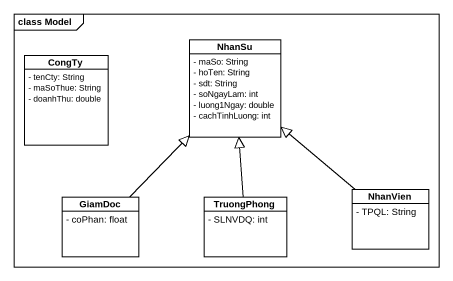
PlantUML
@startuml
mainframe class Model
hide circle
hide empty members
skinparam classAttributeIconSize 0
class NhanSu {
  - maSo: String
  - hoTen: String
  - sdt: String
  - soNgayLam: int
  - luong1Ngay: double
  - cachTinhLuong: int
}
class CongTy {
  - tenCty: String
  - maSoThue: String
  - doanhThu: double
}
class GiamDoc {
  - coPhan: float
}
class TruongPhong {
  - SLNVDQ: int
}
class NhanVien {
  - TPQL: String
}
GiamDoc -up-|> NhanSu
TruongPhong -up-|> NhanSu
NhanVien -up-|> NhanSu
@enduml
